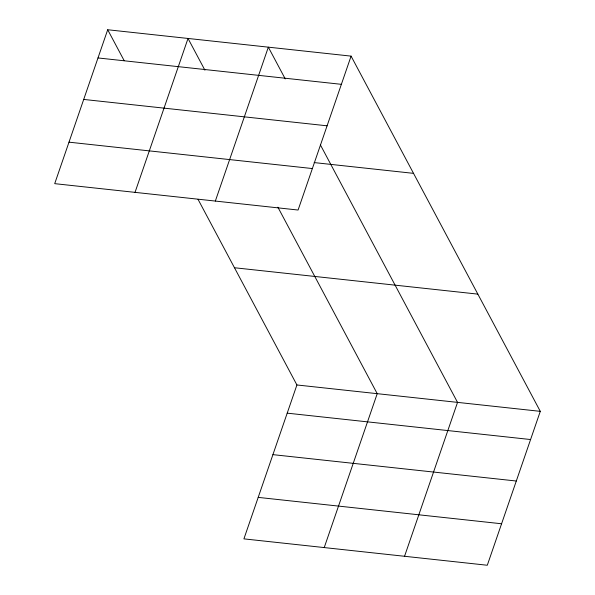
<?xml version="1.0" encoding="UTF-8"?>
<svg xmlns="http://www.w3.org/2000/svg" width="595" height="595" viewBox="0 0 595 595"><rect width="100%" height="100%" fill="white"/><g stroke="black" fill="none" stroke-linecap="round" stroke-linejoin="round"><path stroke-width="0.89" d="M107.702 29.75L54.71 183.654L298.088 210.035L351.087 56.131L107.702 29.75L124.184 60.683M135.028 192.363L188.02 38.459L204.933 70.203M215.338 201.065L268.338 47.161L285.243 78.912M198.016 199.303L296.912 384.965L243.913 538.869L487.298 565.25L540.29 411.346L351.087 56.131M324.23 547.571L377.223 393.667L277.902 207.209M404.548 556.28L457.54 402.376L320.37 144.845M97.996 57.946L341.381 84.326M83.709 99.432L327.094 125.813M314.16 162.584L413.525 173.353M68.998 142.168L312.375 168.556M234.475 267.743L477.852 294.123M296.912 384.965L540.29 411.346M287.199 413.153L530.584 439.534M272.919 454.639L516.296 481.02M258.2 497.383L501.578 523.764"/></g></svg>
